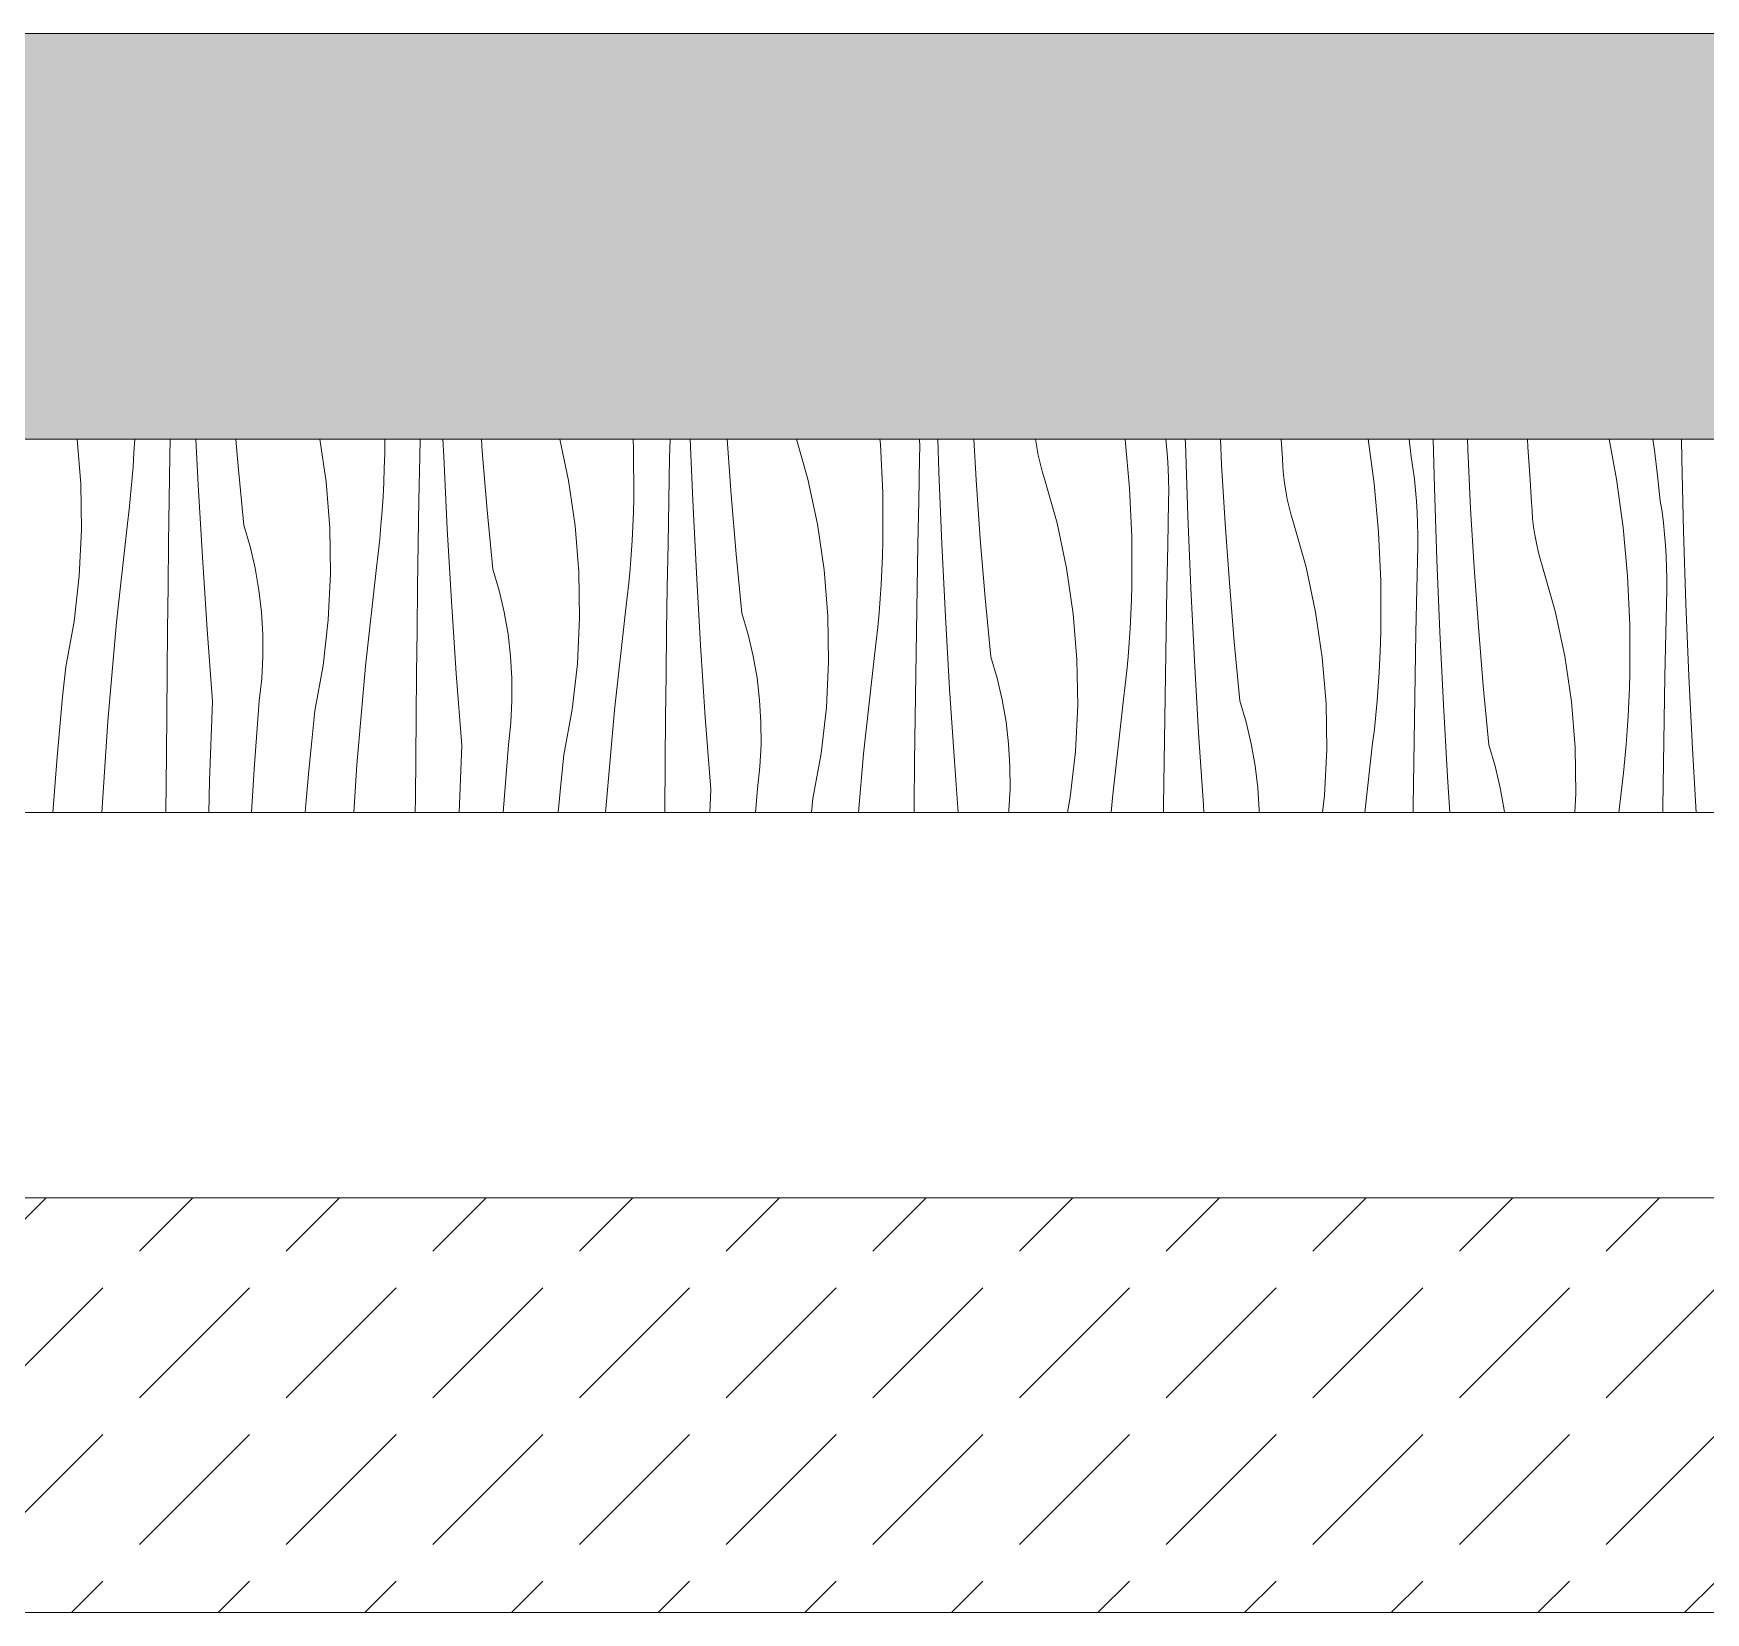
# Model space of a CAD drawing. Header units: millimetres. Extents: x -7826 to 55813, y 465 to 25965.
# Drawn here: x 36751 to 37558, y 20728 to 21489 of the extents above; entities that cross this region are included whole.
import ezdxf

# ---------------------------------------------------------------- set-up
doc = ezdxf.new("R2010")
doc.units = ezdxf.units.MM
doc.layers.add('2D Drafting - General2', color=251, linetype='Continuous', lineweight=15)
doc.layers.add('2D Drafting - General81', color=251, linetype='Continuous', lineweight=20)

# ---------------------------------------------------------------- blocks, each defined once
blk = doc.blocks.new('*X24')
at = {"layer": '2D Drafting - General81', "linetype": 'Continuous'}
for p, q in [((-62041.51, 69524.94), (-62043.25, 69546.59)), ((-62015.89, 69540.01), (-62015.54, 69546.59)), ((-61998.55, 69538.29), (-61998.4, 69546.59)), ((-61984.89, 69524.48), (-61985.99, 69546.59)), ((-61965.68, 69533.5), (-61966.77, 69546.59)), ((-61923.22, 69525.88), (-61926.26, 69546.59)), ((-61895.02, 69546.59), (-61895.01, 69539.43)), ((-61878.11, 69538.01), (-61877.94, 69546.59)), ((-61866.56, 69538.18), (-61866.91, 69546.59)), ((-61847.98, 69540.81), (-61848.39, 69546.59)), ((-61806.37, 69526.65), (-61810.63, 69546.59)), ((-61775.22, 69546.59), (-61774.99, 69541.78)), ((-61774.99, 69541.78), (-61774.94, 69518.26)), ((-61757.63, 69537.73), (-61757.44, 69546.59)), ((-61746.49, 69517.01), (-61747.72, 69546.59)), ((-61727.91, 69519.64), (-61729.83, 69546.59)), ((-61690.94, 69527.17), (-61696.43, 69546.59)), ((-61656.24, 69546.59), (-61656.02, 69544.1)), ((-61656.02, 69544.1), (-61654.92, 69520.61)), ((-61637.12, 69537.45), (-61637.06, 69542.83)), ((-61637.06, 69542.83), (-61637.11, 69546.59)), ((-61627.87, 69530.72), (-61628.39, 69546.59)), ((-61609.88, 69526.98), (-61611.04, 69546.59)), ((-61581.22, 69546.58), (-61581.22, 69546.59)), ((-61580.63, 69542.68), (-61581.22, 69546.58)), ((-61579.9, 69538.8), (-61580.63, 69542.68)), ((-61538.11, 69546.59), (-61538.08, 69546.35)), ((-61538.08, 69546.35), (-61535.95, 69522.93)), ((-61518.03, 69543.15), (-61518.4, 69546.59)), ((-61517.58, 69537.78), (-61518.03, 69543.15)), ((-61508.96, 69544.44), (-61509.01, 69546.59)), ((-61507.8, 69509.55), (-61508.96, 69544.44)), ((-61491.5, 69534.34), (-61492.09, 69546.59)), ((-61462.1, 69537.21), (-61462.75, 69546.59)), ((-61420.92, 69546.59), (-61418.01, 69525.18)), ((-61401, 69546.59), (-61400.06, 69537.98)), ((-61388.89, 69523.27), (-61389.47, 69546.59)), ((-61372.79, 69541.71), (-61372.97, 69546.59)), ((-61371.44, 69513.17), (-61372.79, 69541.71)), ((-61343.79, 69542.63), (-61344.01, 69546.59)), ((-61342.95, 69529.33), (-61343.79, 69542.63)), ((-61304.6, 69546.59), (-61301.11, 69527.32)), ((-61283.62, 69546.59), (-61282.85, 69541.18)), ((-61269.69, 69537), (-61269.85, 69546.59)), ((-62016.34, 69533.15), (-62015.89, 69540.01)), ((-61998.89, 69517.4), (-61998.55, 69538.29)), ((-61962.97, 69505.05), (-61965.68, 69533.5)), ((-61895.19, 69532.56), (-61895.01, 69539.43)), ((-61878.48, 69517.12), (-61878.11, 69538.01)), ((-61864.82, 69503.31), (-61866.56, 69538.18)), ((-61845.61, 69512.33), (-61847.98, 69540.81)), ((-61758.04, 69516.84), (-61757.63, 69537.73)), ((-61637.56, 69516.56), (-61637.12, 69537.45)), ((-61579.04, 69534.94), (-61579.9, 69538.8)), ((-61578.04, 69531.12), (-61579.04, 69534.94)), ((-61517.26, 69532.41), (-61517.58, 69537.78)), ((-61489.81, 69505.81), (-61491.5, 69534.34)), ((-61461.92, 69533.27), (-61462.1, 69537.21)), ((-61399.24, 69532.66), (-61400.06, 69537.98)), ((-61282.85, 69541.18), (-61281.32, 69529)), ((-61268.82, 69502.1), (-61269.69, 69537)), ((-62017.5, 69519.46), (-62016.87, 69526.3)), ((-62016.87, 69526.3), (-62016.34, 69533.15)), ((-61921.44, 69503.77), (-61923.22, 69525.88)), ((-61895.82, 69518.83), (-61895.46, 69525.7)), ((-61895.46, 69525.7), (-61895.19, 69532.56)), ((-61803.15, 69504.7), (-61806.37, 69526.65)), ((-61686.3, 69505.48), (-61690.94, 69527.17)), ((-61626.42, 69495.84), (-61627.87, 69530.72)), ((-61607.84, 69498.47), (-61609.88, 69526.98)), ((-61576.91, 69527.34), (-61578.04, 69531.12)), ((-61570.87, 69506), (-61576.91, 69527.34)), ((-61517.06, 69527.04), (-61517.26, 69532.41)), ((-61516.99, 69521.66), (-61517.06, 69527.04)), ((-61461.6, 69529.33), (-61461.92, 69533.27)), ((-61461.15, 69525.41), (-61461.6, 69529.33)), ((-61398.54, 69527.32), (-61399.24, 69532.66)), ((-61397.96, 69521.97), (-61398.54, 69527.32)), ((-61342.03, 69516.04), (-61342.95, 69529.33)), ((-61301.11, 69527.32), (-61297.94, 69504.01)), ((-61281.32, 69529), (-61279.99, 69516.8)), ((-62041.16, 69502.76), (-62041.51, 69524.94)), ((-62018.21, 69512.62), (-62017.5, 69519.46)), ((-61999.2, 69496.5), (-61998.89, 69517.4)), ((-61982.87, 69489.63), (-61984.89, 69524.48)), ((-61896.27, 69511.98), (-61895.82, 69518.83)), ((-61775.12, 69511.39), (-61774.94, 69518.26)), ((-61725.54, 69491.16), (-61727.91, 69519.64)), ((-61654.92, 69520.61), (-61654.87, 69497.09)), ((-61535.95, 69522.93), (-61534.86, 69499.44)), ((-61517.05, 69516.28), (-61516.99, 69521.66)), ((-61460.56, 69521.51), (-61461.15, 69525.41)), ((-61459.83, 69517.62), (-61460.56, 69521.51)), ((-61458.97, 69513.77), (-61459.83, 69517.62)), ((-61418.01, 69525.18), (-61415.88, 69501.76)), ((-61397.52, 69516.61), (-61397.96, 69521.97)), ((-61387.73, 69488.38), (-61388.89, 69523.27)), ((-62019.02, 69505.8), (-62018.21, 69512.62)), ((-61896.81, 69505.13), (-61896.27, 69511.98)), ((-61878.82, 69496.23), (-61878.48, 69517.12)), ((-61842.9, 69483.88), (-61845.61, 69512.33)), ((-61775.39, 69504.52), (-61775.12, 69511.39)), ((-61758.41, 69495.95), (-61758.04, 69516.84)), ((-61744.76, 69482.14), (-61746.49, 69517.01)), ((-61637.97, 69495.67), (-61637.56, 69516.56)), ((-61517.49, 69495.39), (-61517.05, 69516.28)), ((-61506.35, 69474.67), (-61507.8, 69509.55)), ((-61457.97, 69509.95), (-61458.97, 69513.77)), ((-61456.84, 69506.17), (-61457.97, 69509.95)), ((-61397.19, 69511.24), (-61397.52, 69516.61)), ((-61397, 69505.86), (-61397.19, 69511.24)), ((-61369.74, 69484.64), (-61371.44, 69513.17)), ((-61341.85, 69512.1), (-61342.03, 69516.04)), ((-61341.54, 69508.16), (-61341.85, 69512.1)), ((-61279.17, 69511.49), (-61279.99, 69516.8)), ((-61278.47, 69506.15), (-61279.17, 69511.49)), ((-62042.26, 69480.61), (-62041.16, 69502.76)), ((-62024.35, 69458.28), (-62019.02, 69505.8)), ((-61959.93, 69494.77), (-61962.97, 69505.05)), ((-61921.09, 69481.59), (-61921.44, 69503.77)), ((-61897.43, 69498.28), (-61896.81, 69505.13)), ((-61862.8, 69468.46), (-61864.82, 69503.31)), ((-61801.37, 69482.6), (-61803.15, 69504.7)), ((-61775.75, 69497.66), (-61775.39, 69504.52)), ((-61683.09, 69483.53), (-61686.3, 69505.48)), ((-61566.24, 69484.31), (-61570.87, 69506)), ((-61487.78, 69477.3), (-61489.81, 69505.81)), ((-61450.8, 69484.83), (-61456.84, 69506.17)), ((-61415.88, 69501.76), (-61414.79, 69478.27)), ((-61396.93, 69500.48), (-61397, 69505.86)), ((-61341.08, 69504.24), (-61341.54, 69508.16)), ((-61340.49, 69500.34), (-61341.08, 69504.24)), ((-61297.94, 69504.01), (-61295.81, 69480.59)), ((-61277.9, 69500.8), (-61278.47, 69506.15)), ((-61267.66, 69467.21), (-61268.82, 69502.1)), ((-61999.48, 69475.61), (-61999.2, 69496.5)), ((-61957.48, 69484.32), (-61959.93, 69494.77)), ((-61898.15, 69491.45), (-61897.43, 69498.28)), ((-61879.13, 69475.33), (-61878.82, 69496.23)), ((-61776.2, 69490.81), (-61775.75, 69497.66)), ((-61758.76, 69475.05), (-61758.41, 69495.95)), ((-61655.06, 69490.22), (-61654.87, 69497.09)), ((-61638.35, 69474.78), (-61637.97, 69495.67)), ((-61624.69, 69460.97), (-61626.42, 69495.84)), ((-61605.48, 69469.99), (-61607.84, 69498.47)), ((-61534.86, 69499.44), (-61534.81, 69475.92)), ((-61517.9, 69474.5), (-61517.49, 69495.39)), ((-61397.42, 69474.21), (-61396.98, 69495.1)), ((-61396.98, 69495.1), (-61396.93, 69500.48)), ((-61339.76, 69496.45), (-61340.49, 69500.34)), ((-61338.9, 69492.6), (-61339.76, 69496.45)), ((-61277.45, 69495.44), (-61277.9, 69500.8)), ((-61277.13, 69490.07), (-61277.45, 69495.44)), ((-61980.57, 69454.8), (-61982.87, 69489.63)), ((-61898.95, 69484.63), (-61898.15, 69491.45)), ((-61776.74, 69483.96), (-61776.2, 69490.81)), ((-61722.84, 69462.71), (-61725.54, 69491.16)), ((-61655.33, 69483.35), (-61655.06, 69490.22)), ((-61386.29, 69453.5), (-61387.73, 69488.38)), ((-61337.9, 69488.78), (-61338.9, 69492.6)), ((-61336.77, 69485), (-61337.9, 69488.78)), ((-61276.93, 69484.69), (-61277.13, 69490.07)), ((-62044.8, 69458.58), (-62042.26, 69480.61)), ((-61955.63, 69473.76), (-61957.48, 69484.32)), ((-61922.19, 69459.44), (-61921.09, 69481.59)), ((-61904.28, 69437.11), (-61898.95, 69484.63)), ((-61839.87, 69473.59), (-61842.9, 69483.88)), ((-61801.03, 69460.42), (-61801.37, 69482.6)), ((-61778.08, 69470.28), (-61777.36, 69477.11)), ((-61777.36, 69477.11), (-61776.74, 69483.96)), ((-61742.74, 69447.29), (-61744.76, 69482.14)), ((-61681.3, 69461.43), (-61683.09, 69483.53)), ((-61655.69, 69476.49), (-61655.33, 69483.35)), ((-61563.02, 69462.36), (-61566.24, 69484.31)), ((-61485.41, 69448.82), (-61487.78, 69477.3)), ((-61446.17, 69463.14), (-61450.8, 69484.83)), ((-61414.79, 69478.27), (-61414.74, 69454.75)), ((-61367.71, 69456.13), (-61369.74, 69484.64)), ((-61330.74, 69463.65), (-61336.77, 69485)), ((-61295.81, 69480.59), (-61294.72, 69457.09)), ((-61276.86, 69479.31), (-61276.93, 69484.69)), ((-61276.91, 69473.93), (-61276.86, 69479.31)), ((-61999.72, 69454.72), (-61999.48, 69475.61)), ((-61954.38, 69463.11), (-61955.63, 69473.76)), ((-61879.41, 69454.44), (-61879.13, 69475.33)), ((-61837.42, 69463.15), (-61839.87, 69473.59)), ((-61778.88, 69463.45), (-61778.08, 69470.28)), ((-61759.07, 69454.16), (-61758.76, 69475.05)), ((-61656.67, 69462.78), (-61656.13, 69469.64)), ((-61656.13, 69469.64), (-61655.69, 69476.49)), ((-61638.69, 69453.88), (-61638.35, 69474.78)), ((-61602.77, 69441.54), (-61605.48, 69469.99)), ((-61535.26, 69462.18), (-61534.99, 69469.05)), ((-61534.99, 69469.05), (-61534.81, 69475.92)), ((-61518.28, 69453.6), (-61517.9, 69474.5)), ((-61504.62, 69439.8), (-61506.35, 69474.67)), ((-61397.83, 69453.32), (-61397.42, 69474.21)), ((-61277.36, 69453.04), (-61276.91, 69473.93)), ((-61953.74, 69452.4), (-61954.38, 69463.11)), ((-61860.5, 69433.62), (-61862.8, 69468.46)), ((-61835.56, 69452.59), (-61837.42, 69463.15)), ((-61784.21, 69415.94), (-61778.88, 69463.45)), ((-61719.8, 69452.42), (-61722.84, 69462.71)), ((-61680.96, 69439.25), (-61681.3, 69461.43)), ((-61657.3, 69455.94), (-61656.67, 69462.78)), ((-61622.67, 69426.12), (-61624.69, 69460.97)), ((-61561.23, 69440.25), (-61563.02, 69462.36)), ((-61535.62, 69455.32), (-61535.26, 69462.18)), ((-61442.95, 69441.19), (-61446.17, 69463.14)), ((-61326.1, 69441.96), (-61330.74, 69463.65)), ((-61266.22, 69432.33), (-61267.66, 69467.21)), ((-62048.76, 69436.75), (-62044.8, 69458.58)), ((-62028.56, 69410.64), (-62024.35, 69458.28)), ((-61999.93, 69433.82), (-61999.72, 69454.72)), ((-61977.97, 69419.98), (-61980.57, 69454.8)), ((-61924.73, 69437.41), (-61922.19, 69459.44)), ((-61879.65, 69433.55), (-61879.41, 69454.44)), ((-61802.13, 69438.27), (-61801.03, 69460.42)), ((-61759.34, 69433.27), (-61759.07, 69454.16)), ((-61658.01, 69449.11), (-61657.3, 69455.94)), ((-61639, 69432.99), (-61638.69, 69453.88)), ((-61536.07, 69448.46), (-61535.62, 69455.32)), ((-61518.62, 69432.71), (-61518.28, 69453.6)), ((-61414.92, 69447.88), (-61414.74, 69454.75)), ((-61398.21, 69432.43), (-61397.83, 69453.32)), ((-61384.55, 69418.63), (-61386.29, 69453.5)), ((-61365.34, 69427.65), (-61367.71, 69456.13)), ((-61294.72, 69457.09), (-61294.67, 69433.57)), ((-61277.77, 69432.15), (-61277.36, 69453.04)), ((-61953.71, 69441.67), (-61953.74, 69452.4)), ((-61834.32, 69441.93), (-61835.56, 69452.59)), ((-61740.43, 69412.45), (-61742.74, 69447.29)), ((-61717.35, 69441.98), (-61719.8, 69452.42)), ((-61658.81, 69442.28), (-61658.01, 69449.11)), ((-61536.6, 69441.61), (-61536.07, 69448.46)), ((-61482.7, 69420.37), (-61485.41, 69448.82)), ((-61415.19, 69441.01), (-61414.92, 69447.88)), ((-62050.29, 69422.33), (-62048.76, 69436.75)), ((-61954.29, 69430.96), (-61953.71, 69441.67)), ((-61928.69, 69415.58), (-61924.73, 69437.41)), ((-61908.49, 69389.47), (-61904.28, 69437.11)), ((-61833.67, 69431.23), (-61834.32, 69441.93)), ((-61804.66, 69416.23), (-61802.13, 69438.27)), ((-61715.5, 69431.42), (-61717.35, 69441.98)), ((-61682.06, 69417.1), (-61680.96, 69439.25)), ((-61664.14, 69394.76), (-61658.81, 69442.28)), ((-61599.73, 69431.25), (-61602.77, 69441.54)), ((-61560.89, 69418.08), (-61561.23, 69440.25)), ((-61537.23, 69434.77), (-61536.6, 69441.61)), ((-61502.6, 69404.95), (-61504.62, 69439.8)), ((-61441.17, 69419.08), (-61442.95, 69441.19)), ((-61415.55, 69434.15), (-61415.19, 69441.01)), ((-61322.88, 69420.02), (-61326.1, 69441.96)), ((-62000.28, 69394.48), (-61999.93, 69433.82)), ((-61955.47, 69420.3), (-61954.29, 69430.96)), ((-61879.86, 69412.65), (-61879.65, 69433.55)), ((-61857.9, 69398.81), (-61860.5, 69433.62)), ((-61833.64, 69420.5), (-61833.67, 69431.23)), ((-61759.58, 69412.38), (-61759.34, 69433.27)), ((-61714.25, 69420.76), (-61715.5, 69431.42)), ((-61639.27, 69412.1), (-61639, 69432.99)), ((-61597.28, 69420.81), (-61599.73, 69431.25)), ((-61537.94, 69427.94), (-61537.23, 69434.77)), ((-61518.93, 69411.82), (-61518.62, 69432.71)), ((-61416, 69427.29), (-61415.55, 69434.15)), ((-61398.55, 69411.54), (-61398.21, 69432.43)), ((-61294.85, 69426.71), (-61294.67, 69433.57)), ((-61278.14, 69411.26), (-61277.77, 69432.15)), ((-61264.49, 69397.46), (-61266.22, 69432.33)), ((-62051.68, 69407.88), (-62050.29, 69422.33)), ((-61713.61, 69410.06), (-61714.25, 69420.76)), ((-61620.36, 69391.28), (-61622.67, 69426.12)), ((-61595.43, 69410.25), (-61597.28, 69420.81)), ((-61544.08, 69373.59), (-61538.74, 69421.11)), ((-61538.74, 69421.11), (-61537.94, 69427.94)), ((-61416.53, 69420.44), (-61416, 69427.29)), ((-61362.63, 69399.2), (-61365.34, 69427.65)), ((-61295.12, 69419.84), (-61294.85, 69426.71)), ((-61979.41, 69381.85), (-61977.97, 69419.98)), ((-61957.93, 69387.35), (-61955.47, 69420.3)), ((-61930.22, 69401.15), (-61928.69, 69415.58)), ((-61880.21, 69373.31), (-61879.86, 69412.65)), ((-61834.22, 69409.79), (-61833.64, 69420.5)), ((-61808.62, 69394.41), (-61804.66, 69416.23)), ((-61788.42, 69368.3), (-61784.21, 69415.94)), ((-61684.59, 69395.06), (-61682.06, 69417.1)), ((-61561.99, 69395.93), (-61560.89, 69418.08)), ((-61479.66, 69410.08), (-61482.7, 69420.37)), ((-61440.82, 69396.91), (-61441.17, 69419.08)), ((-61417.87, 69406.77), (-61417.16, 69413.6)), ((-61417.16, 69413.6), (-61416.53, 69420.44)), ((-61382.53, 69383.78), (-61384.55, 69418.63)), ((-61321.1, 69397.91), (-61322.88, 69420.02)), ((-61295.93, 69406.12), (-61295.48, 69412.98)), ((-61295.48, 69412.98), (-61295.12, 69419.84)), ((-62052.95, 69393.43), (-62051.68, 69407.88)), ((-62031.4, 69366.59), (-62028.56, 69410.64)), ((-61835.4, 69399.13), (-61834.22, 69409.79)), ((-61759.79, 69391.48), (-61759.58, 69412.38)), ((-61737.84, 69377.64), (-61740.43, 69412.45)), ((-61713.57, 69399.33), (-61713.61, 69410.06)), ((-61639.51, 69391.2), (-61639.27, 69412.1)), ((-61594.18, 69399.59), (-61595.43, 69410.25)), ((-61519.21, 69390.93), (-61518.93, 69411.82)), ((-61500.29, 69370.11), (-61502.6, 69404.95)), ((-61477.21, 69399.64), (-61479.66, 69410.08)), ((-61418.68, 69399.94), (-61417.87, 69406.77)), ((-61398.86, 69390.65), (-61398.55, 69411.54)), ((-61296.47, 69399.27), (-61295.93, 69406.12)), ((-61278.49, 69390.37), (-61278.14, 69411.26)), ((-61931.62, 69386.71), (-61930.22, 69401.15)), ((-61859.12, 69366.59), (-61857.9, 69398.81)), ((-61837.83, 69366.59), (-61835.4, 69399.13)), ((-61714.15, 69388.62), (-61713.57, 69399.33)), ((-61593.54, 69388.89), (-61594.18, 69399.59)), ((-61475.36, 69389.07), (-61477.21, 69399.64)), ((-61441.92, 69374.75), (-61440.82, 69396.91)), ((-61422.42, 69366.59), (-61418.68, 69399.94)), ((-61359.59, 69388.91), (-61362.63, 69399.2)), ((-61320.76, 69375.74), (-61321.1, 69397.91)), ((-61297.09, 69392.43), (-61296.47, 69399.27)), ((-61262.7, 69366.59), (-61264.49, 69397.46)), ((-62054.09, 69378.97), (-62052.95, 69393.43)), ((-62000.52, 69366.59), (-62000.28, 69394.48)), ((-61909.97, 69366.59), (-61908.49, 69389.47)), ((-61810.15, 69379.98), (-61808.62, 69394.41)), ((-61760.01, 69366.59), (-61759.79, 69391.48)), ((-61715.33, 69377.96), (-61714.15, 69388.62)), ((-61688.56, 69373.24), (-61684.59, 69395.06)), ((-61666.63, 69366.59), (-61664.14, 69394.76)), ((-61639.72, 69370.31), (-61639.51, 69391.2)), ((-61618.52, 69366.59), (-61620.36, 69391.28)), ((-61593.51, 69378.16), (-61593.54, 69388.89)), ((-61564.53, 69373.89), (-61561.99, 69395.93)), ((-61519.45, 69370.03), (-61519.21, 69390.93)), ((-61474.11, 69378.42), (-61475.36, 69389.07)), ((-61399.14, 69369.76), (-61398.86, 69390.65)), ((-61357.15, 69378.47), (-61359.59, 69388.91)), ((-61297.81, 69385.59), (-61297.09, 69392.43)), ((-61278.79, 69369.48), (-61278.49, 69390.37)), ((-61979.83, 69366.59), (-61979.41, 69381.85)), ((-61959.2, 69366.59), (-61957.93, 69387.35)), ((-61932.88, 69372.26), (-61931.62, 69386.71)), ((-61381.4, 69366.59), (-61382.53, 69383.78)), ((-61298.61, 69378.77), (-61297.81, 69385.59)), ((-62054.94, 69366.59), (-62054.09, 69378.97)), ((-61933.33, 69366.59), (-61932.88, 69372.26)), ((-61880.27, 69366.59), (-61880.21, 69373.31)), ((-61811.45, 69366.59), (-61810.15, 69379.98)), ((-61738.25, 69366.59), (-61737.84, 69377.64)), ((-61716.18, 69366.59), (-61715.33, 69377.96)), ((-61689.26, 69366.59), (-61688.56, 69373.24)), ((-61594.08, 69367.45), (-61593.51, 69378.16)), ((-61565.85, 69366.59), (-61564.53, 69373.89)), ((-61544.69, 69366.59), (-61544.08, 69373.59)), ((-61473.47, 69367.72), (-61474.11, 69378.42)), ((-61442.86, 69366.59), (-61441.92, 69374.75)), ((-61355.29, 69367.9), (-61357.15, 69378.47)), ((-61321.21, 69366.59), (-61320.76, 69375.74)), ((-61299.98, 69366.59), (-61298.61, 69378.77)), ((-61788.53, 69366.59), (-61788.42, 69368.3)), ((-61639.76, 69366.59), (-61639.72, 69370.31)), ((-61594.18, 69366.59), (-61594.08, 69367.45)), ((-61519.48, 69366.59), (-61519.45, 69370.03)), ((-61500.03, 69366.59), (-61500.29, 69370.11)), ((-61473.47, 69366.59), (-61473.47, 69367.72)), ((-61399.17, 69366.59), (-61399.14, 69369.76)), ((-61355.14, 69366.59), (-61355.29, 69367.9)), ((-61278.83, 69366.59), (-61278.79, 69369.48))]:
    blk.add_line(p, q, dxfattribs=at)
blk = doc.blocks.new('Wype_nienie_26')
at = {"layer": '2D Drafting - General2', "linetype": 'Continuous'}
for p, q in [((-55900.3, 69546.59), (-72935.87, 69546.59)), ((-72935.87, 69366.59), (-55900.3, 69366.59))]:
    blk.add_line(p, q, dxfattribs=at)
at = {"layer": '2D Drafting - General81', "linetype": 'Continuous'}
blk.add_blockref('*X24', (0, 0), dxfattribs=at)

msp = doc.modelspace()

# ---------------------------------------------------------------- hatches: boundary and pattern name
at = {"layer": '2D Drafting - General81', "linetype": 'Continuous'}
h = msp.add_hatch(dxfattribs=at)
h.set_pattern_fill('SOLID___DASHED', color=256, style=0, pattern_type=2)
h.set_pattern_definition([(45, (98815.82, -48252.71), (-70.71068, 70.71068), []), (45, (98780.46, -48217.35), (-70.71068, 70.71068), [75, -25])])
h.paths.add_polyline_path([(42915.51, 21293.88), (42915.51, 21489.43), (25880.53, 21489.43), (25879.94, 21293.88)], flags=0)
h = msp.add_hatch(dxfattribs=at)
h.set_pattern_fill('BETON', color=256, style=0, pattern_type=2)
h.set_pattern_definition([(45, (98815.82, -48252.71), (-70.71068, 70.71068), [75, -25]), (45, (98815.82, -48182), (-70.71068, 70.71068), [75, -25])])
h.paths.add_polyline_path([(39735.64, 20728.1), (39735.64, 20928.1), (33754.22, 20928.1), (33754.22, 20728.1)], flags=0)

# ---------------------------------------------------------------- linework, layer by layer
at = {"layer": '2D Drafting - General2', "linetype": 'Continuous'}
msp.add_line((39724.92, 20728.19), (27765.64, 20728.19), dxfattribs=at)
at = {"layer": '2D Drafting - General2', "linetype": 'Continuous', "flags": 128}
for points in [[(42915.51, 21293.88), (42915.51, 21489.43), (25880.53, 21489.43), (25879.94, 21293.88)], [(39735.64, 20728.1), (39735.64, 20928.1), (33754.22, 20928.1), (33754.22, 20728.1)]]:
    msp.add_lwpolyline(points, close=True, dxfattribs=at)

# ---------------------------------------------------------------- block references
at = {"layer": '2D Drafting - General81', "linetype": 'Continuous'}
msp.add_blockref('Wype_nienie_26', (98815.82, -48252.71), dxfattribs=at)

doc.saveas('drawing.dxf')
